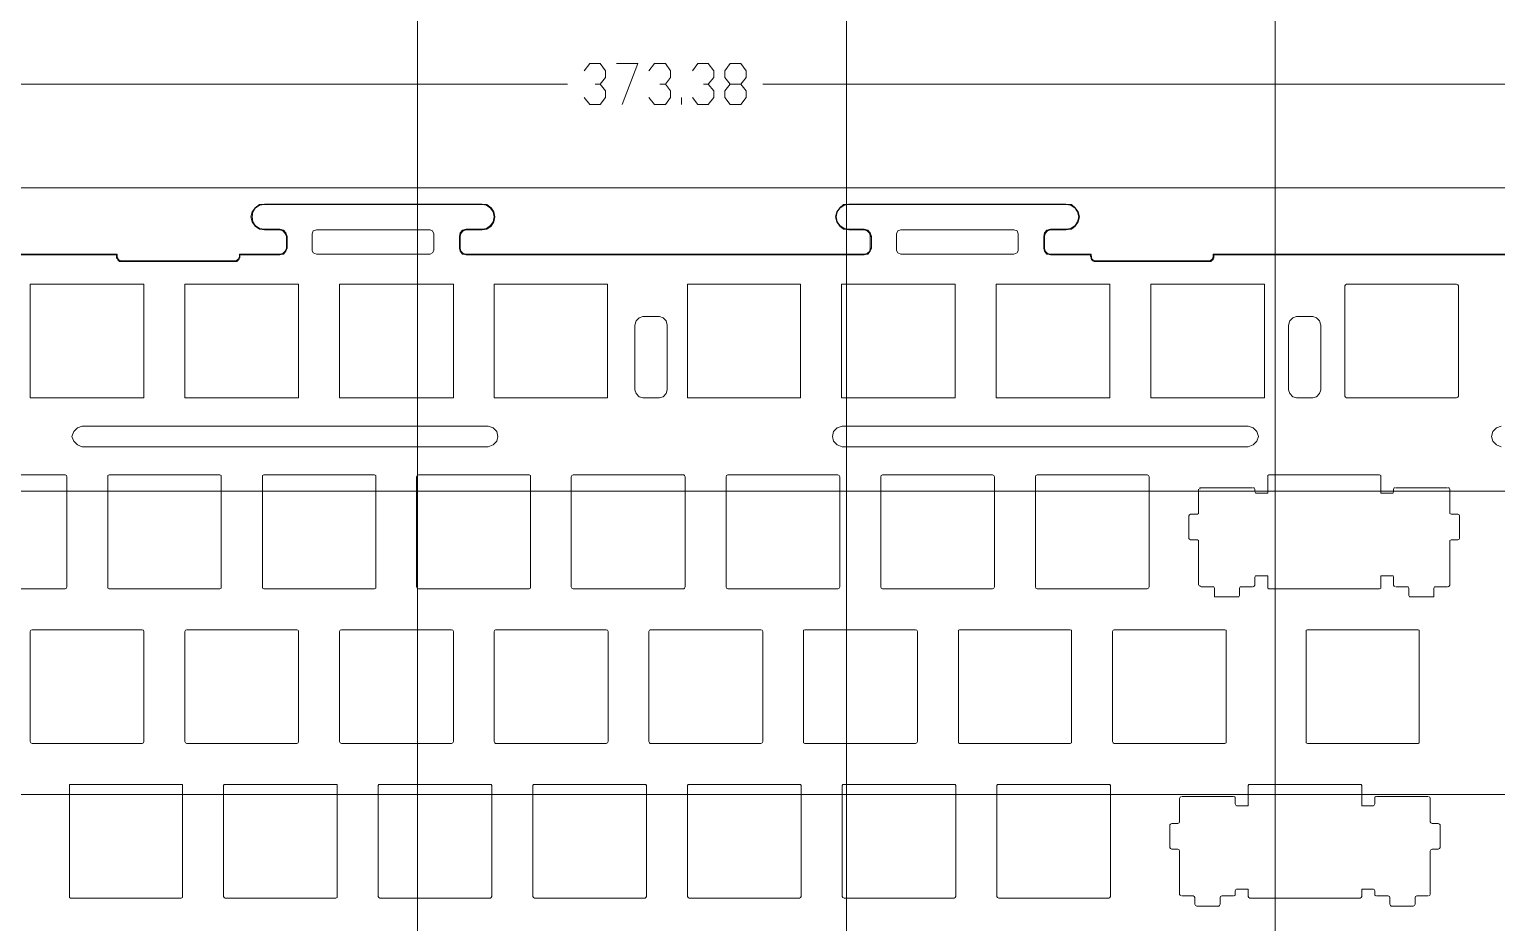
# Model space of a CAD drawing. Header units: millimetres. Extents: x 0 to 297, y 0 to 210.
# Drawn here: x 91.9 to 193.5, y 54.1 to 116 of the extents above; entities that cross this region are included whole.
import ezdxf

# ---------------------------------------------------------------- set-up
doc = ezdxf.new("R2010")
doc.units = ezdxf.units.MM
doc.layers.add('C00-00-00', color=7, linetype='Continuous')
doc.layers.add('C00-00-FF', color=5, linetype='Continuous', true_color=0x0000ff)
doc.layers.add('CBF-BF-BF', color=7, linetype='Continuous', true_color=0xbfbfbf)

msp = doc.modelspace()

# ---------------------------------------------------------------- linework, layer by layer
at = {"layer": 'C00-00-00', "lineweight": 0}
for points in [[(108.204, 103.870478), (107.865333, 103.828144), (107.569, 103.616478), (107.357333, 103.320144), (107.272667, 102.981478), (107.357333, 102.642811), (107.569, 102.346478), (107.865333, 102.134811), (108.204, 102.092478)], [(108.204, 103.828144), (107.865333, 103.785811), (107.569, 103.574144), (107.399667, 103.320144), (107.357333, 102.981478), (107.399667, 102.642811), (107.569, 102.388811), (107.865333, 102.177144), (108.204, 102.134811)], [(123.274667, 102.092478), (123.613333, 102.134811), (123.909667, 102.346478), (124.079, 102.642811), (124.163667, 102.981478), (124.079, 103.320144), (123.909667, 103.616478), (123.613333, 103.828144), (123.274667, 103.870478)], [(123.274667, 102.134811), (123.571, 102.177144), (123.867333, 102.388811), (124.036667, 102.642811), (124.121333, 102.981478), (124.036667, 103.320144), (123.867333, 103.574144), (123.571, 103.785811), (123.274667, 103.828144)], [(148.674667, 103.870478), (148.293667, 103.828144), (148.039667, 103.616478), (147.828, 103.320144), (147.743333, 102.981478), (147.828, 102.642811), (148.039667, 102.346478), (148.293667, 102.134811), (148.674667, 102.092478)], [(148.674667, 103.828144), (148.336, 103.785811), (148.039667, 103.574144), (147.870333, 103.320144), (147.785667, 102.981478), (147.870333, 102.642811), (148.039667, 102.388811), (148.336, 102.177144), (148.674667, 102.134811)], [(163.703, 102.092478), (164.084, 102.134811), (164.338, 102.346478), (164.549667, 102.642811), (164.634333, 102.981478), (164.549667, 103.320144), (164.338, 103.616478), (164.084, 103.828144), (163.703, 103.870478)], [(163.703, 102.134811), (164.041667, 102.177144), (164.338, 102.388811), (164.507333, 102.642811), (164.592, 102.981478), (164.507333, 103.320144), (164.338, 103.574144), (164.041667, 103.785811), (163.703, 103.828144)], [(109.770333, 101.626811), (109.685667, 101.880811), (109.516333, 102.050144), (109.262333, 102.134811)], [(109.728, 101.626811), (109.643333, 101.838478), (109.474, 102.007811), (109.262333, 102.092478)], [(111.802333, 102.092478), (111.590667, 102.007811), (111.506, 101.796144)], [(119.930333, 101.796144), (119.845667, 102.007811), (119.676333, 102.092478)], [(122.174, 102.134811), (121.92, 102.050144), (121.750667, 101.880811), (121.708333, 101.626811)], [(122.174, 102.092478), (121.962333, 102.007811), (121.793, 101.838478), (121.750667, 101.626811)], [(150.241, 101.626811), (150.156333, 101.880811), (149.987, 102.050144), (149.733, 102.134811)], [(150.156333, 101.626811), (150.114, 101.838478), (149.944667, 102.007811), (149.733, 102.092478)], [(152.273, 102.092478), (152.061333, 102.007811), (151.976667, 101.796144)], [(160.401, 101.796144), (160.316333, 102.007811), (160.104667, 102.092478)], [(162.644667, 102.134811), (162.390667, 102.050144), (162.221333, 101.880811), (162.179, 101.626811)], [(162.644667, 102.092478), (162.433, 102.007811), (162.263667, 101.838478), (162.221333, 101.626811)], [(109.262333, 100.356811), (109.516333, 100.399144), (109.685667, 100.610811), (109.770333, 100.822478)], [(109.262333, 100.399144), (109.474, 100.441478), (109.643333, 100.610811), (109.728, 100.822478)], [(111.506, 100.653144), (111.590667, 100.483811), (111.802333, 100.399144)], [(119.676333, 100.399144), (119.845667, 100.483811), (119.930333, 100.653144)], [(121.708333, 100.822478), (121.750667, 100.610811), (121.92, 100.399144), (122.174, 100.356811)], [(121.750667, 100.822478), (121.793, 100.610811), (121.962333, 100.441478), (122.174, 100.399144)], [(149.733, 100.356811), (149.987, 100.399144), (150.156333, 100.610811), (150.241, 100.822478)], [(149.733, 100.399144), (149.944667, 100.441478), (150.114, 100.610811), (150.156333, 100.822478)], [(151.976667, 100.653144), (152.061333, 100.483811), (152.273, 100.399144)], [(160.104667, 100.399144), (160.316333, 100.483811), (160.401, 100.653144)], [(162.179, 100.822478), (162.221333, 100.610811), (162.390667, 100.399144), (162.644667, 100.356811)], [(162.221333, 100.822478), (162.263667, 100.610811), (162.433, 100.441478), (162.644667, 100.399144)], [(97.959333, 100.229811), (97.959333, 100.145144), (98.001667, 100.102811), (98.044, 100.018144), (98.086333, 99.975811), (98.128667, 99.933478), (98.171, 99.891144), (98.255667, 99.891144), (98.340333, 99.891144)], [(98.001667, 100.272144), (98.001667, 100.229811), (98.044, 100.145144), (98.086333, 100.060478), (98.128667, 100.018144), (98.171, 99.975811), (98.255667, 99.933478), (98.298, 99.933478), (98.382667, 99.933478)], [(106.087333, 99.933478), (106.172, 99.933478), (106.214333, 99.933478), (106.299, 99.975811), (106.341333, 100.018144), (106.383667, 100.060478), (106.426, 100.145144), (106.468333, 100.229811), (106.468333, 100.272144)], [(106.129667, 99.891144), (106.214333, 99.891144), (106.299, 99.891144), (106.341333, 99.933478), (106.383667, 99.975811), (106.426, 100.018144), (106.468333, 100.102811), (106.510667, 100.145144), (106.510667, 100.229811)], [(165.396333, 100.229811), (165.438667, 100.145144), (165.438667, 100.102811), (165.481, 100.018144), (165.523333, 99.975811), (165.565667, 99.933478), (165.650333, 99.891144), (165.692667, 99.891144), (165.777333, 99.891144)], [(165.438667, 100.272144), (165.481, 100.229811), (165.481, 100.145144), (165.523333, 100.060478), (165.565667, 100.018144), (165.608, 99.975811), (165.692667, 99.933478), (165.735, 99.933478), (165.819667, 99.933478)], [(173.524333, 99.933478), (173.609, 99.933478), (173.693667, 99.933478), (173.736, 99.975811), (173.778333, 100.018144), (173.820667, 100.060478), (173.863, 100.145144), (173.905333, 100.229811), (173.905333, 100.272144)], [(173.566667, 99.891144), (173.651333, 99.891144), (173.736, 99.891144), (173.778333, 99.933478), (173.820667, 99.975811), (173.905333, 100.018144), (173.905333, 100.102811), (173.947667, 100.145144), (173.947667, 100.229811)], [(183.134, 98.324811), (183.049333, 98.282478), (183.007, 98.197811)], [(190.881, 98.197811), (190.838667, 98.282478), (190.754, 98.324811)], [(134.408333, 96.081144), (134.154333, 95.996478), (133.942667, 95.784811), (133.858, 95.488478)], [(136.101667, 95.488478), (136.017, 95.784811), (135.805333, 95.996478), (135.551333, 96.081144)], [(179.662667, 96.081144), (179.408667, 95.996478), (179.197, 95.784811), (179.112333, 95.488478)], [(181.356, 95.488478), (181.271333, 95.784811), (181.059667, 95.996478), (180.805667, 96.081144)], [(133.858, 91.001144), (133.942667, 90.747144), (134.154333, 90.535478), (134.408333, 90.450811)], [(135.551333, 90.450811), (135.805333, 90.535478), (136.017, 90.747144), (136.101667, 91.001144)], [(179.112333, 91.001144), (179.197, 90.747144), (179.408667, 90.535478), (179.662667, 90.450811)], [(180.805667, 90.450811), (181.059667, 90.535478), (181.271333, 90.747144), (181.356, 91.001144)], [(183.007, 90.577811), (183.049333, 90.493144), (183.134, 90.450811)], [(190.754, 90.450811), (190.838667, 90.493144), (190.881, 90.577811)], [(95.588667, 88.503478), (95.25, 88.376478), (94.996, 88.122478), (94.869, 87.783811), (94.996, 87.445144), (95.25, 87.191144), (95.588667, 87.064144)], [(123.698, 87.064144), (124.036667, 87.191144), (124.290667, 87.445144), (124.375333, 87.783811), (124.290667, 88.122478), (124.036667, 88.376478), (123.698, 88.503478)], [(148.209, 88.503478), (147.870333, 88.376478), (147.616333, 88.122478), (147.531667, 87.783811), (147.616333, 87.445144), (147.870333, 87.191144), (148.209, 87.064144)], [(176.318333, 87.064144), (176.657, 87.191144), (176.911, 87.445144), (177.038, 87.783811), (176.911, 88.122478), (176.657, 88.376478), (176.318333, 88.503478)], [(193.844333, 88.503478), (193.505667, 88.376478), (193.251667, 88.122478), (193.167, 87.783811), (193.251667, 87.445144), (193.505667, 87.191144), (193.844333, 87.064144)], [(94.530333, 84.989811), (94.488, 85.074478), (94.403333, 85.116811)], [(97.451333, 85.116811), (97.366667, 85.074478), (97.366667, 84.989811)], [(105.198333, 84.989811), (105.198333, 85.074478), (105.113667, 85.116811)], [(108.161667, 85.116811), (108.077, 85.074478), (108.077, 84.989811)], [(115.908667, 84.989811), (115.908667, 85.074478), (115.824, 85.116811)], [(118.872, 85.116811), (118.787333, 85.074478), (118.745, 84.989811)], [(126.619, 84.989811), (126.619, 85.074478), (126.534333, 85.116811)], [(129.582333, 85.116811), (129.497667, 85.074478), (129.455333, 84.989811)], [(137.329333, 84.989811), (137.287, 85.074478), (137.244667, 85.116811)], [(140.292667, 85.116811), (140.208, 85.074478), (140.165667, 84.989811)], [(148.039667, 84.989811), (147.997333, 85.074478), (147.912667, 85.116811)], [(151.003, 85.116811), (150.918333, 85.074478), (150.876, 84.989811)], [(158.75, 84.989811), (158.707667, 85.074478), (158.623, 85.116811)], [(161.713333, 85.116811), (161.628667, 85.074478), (161.586333, 84.989811)], [(169.460333, 84.989811), (169.418, 85.074478), (169.333333, 85.116811)], [(177.757667, 85.116811), (177.673, 85.074478), (177.673, 84.989811)], [(185.504667, 84.989811), (185.504667, 85.074478), (185.42, 85.116811)], [(173.058667, 84.227811), (172.974, 84.227811), (172.974, 84.143144)], [(176.784, 84.143144), (176.741667, 84.227811), (176.657, 84.227811)], [(176.784, 83.973811), (176.826333, 83.889144), (176.911, 83.846811)], [(186.266667, 83.846811), (186.351333, 83.889144), (186.393667, 83.973811)], [(186.520667, 84.227811), (186.436, 84.227811), (186.393667, 84.143144)], [(190.288333, 84.143144), (190.246, 84.227811), (190.161333, 84.227811)], [(172.339, 82.407478), (172.254333, 82.365144), (172.212, 82.280478)], [(172.804667, 82.407478), (172.889333, 82.449811), (172.889333, 82.534478)], [(190.288333, 82.534478), (190.288333, 82.449811), (190.373, 82.407478)], [(190.965667, 82.280478), (190.923333, 82.365144), (190.838667, 82.407478)], [(172.212, 80.714144), (172.254333, 80.671811), (172.339, 80.629478)], [(172.889333, 80.502478), (172.889333, 80.587144), (172.804667, 80.629478)], [(190.373, 80.629478), (190.288333, 80.587144), (190.288333, 80.502478)], [(190.838667, 80.629478), (190.923333, 80.671811), (190.965667, 80.714144)], [(94.403333, 77.242811), (94.488, 77.285144), (94.530333, 77.369811)], [(97.366667, 77.369811), (97.366667, 77.285144), (97.451333, 77.242811)], [(105.113667, 77.242811), (105.198333, 77.285144), (105.198333, 77.369811)], [(108.077, 77.369811), (108.077, 77.285144), (108.161667, 77.242811)], [(115.824, 77.242811), (115.908667, 77.285144), (115.908667, 77.369811)], [(118.745, 77.369811), (118.787333, 77.285144), (118.872, 77.242811)], [(126.534333, 77.242811), (126.619, 77.285144), (126.619, 77.369811)], [(129.455333, 77.369811), (129.497667, 77.285144), (129.582333, 77.242811)], [(137.244667, 77.242811), (137.287, 77.285144), (137.329333, 77.369811)], [(140.165667, 77.369811), (140.208, 77.285144), (140.292667, 77.242811)], [(147.912667, 77.242811), (147.997333, 77.285144), (148.039667, 77.369811)], [(150.876, 77.369811), (150.918333, 77.285144), (151.003, 77.242811)], [(158.623, 77.242811), (158.707667, 77.285144), (158.75, 77.369811)], [(161.586333, 77.369811), (161.628667, 77.285144), (161.713333, 77.242811)], [(169.333333, 77.242811), (169.418, 77.285144), (169.460333, 77.369811)], [(172.974, 77.496811), (172.974, 77.412144), (173.058667, 77.369811)], [(173.99, 77.285144), (173.947667, 77.369811), (173.863, 77.369811)], [(175.810333, 77.369811), (175.768, 77.369811), (175.725667, 77.285144)], [(176.657, 77.369811), (176.741667, 77.412144), (176.784, 77.496811)], [(176.911, 78.131811), (176.826333, 78.131811), (176.784, 78.047144)], [(177.673, 77.369811), (177.673, 77.285144), (177.757667, 77.242811)], [(185.42, 77.242811), (185.504667, 77.285144), (185.504667, 77.369811)], [(186.393667, 78.047144), (186.351333, 78.131811), (186.266667, 78.131811)], [(186.393667, 77.496811), (186.436, 77.412144), (186.520667, 77.369811)], [(187.452, 77.285144), (187.409667, 77.369811), (187.367333, 77.369811)], [(189.314667, 77.369811), (189.23, 77.369811), (189.187667, 77.285144)], [(190.161333, 77.369811), (190.246, 77.412144), (190.288333, 77.496811)], [(173.99, 76.777144), (173.99, 76.692478), (174.074667, 76.692478)], [(175.598667, 76.692478), (175.683333, 76.692478), (175.725667, 76.777144)], [(187.452, 76.777144), (187.494333, 76.692478), (187.579, 76.692478)], [(189.103, 76.692478), (189.187667, 76.692478), (189.187667, 76.777144)], [(92.117333, 74.406478), (92.032667, 74.364144), (91.990333, 74.279478)], [(99.864333, 74.279478), (99.822, 74.364144), (99.737333, 74.406478)], [(102.827667, 74.406478), (102.743, 74.364144), (102.700667, 74.279478)], [(110.574667, 74.279478), (110.532333, 74.364144), (110.447667, 74.406478)], [(113.538, 74.406478), (113.453333, 74.364144), (113.411, 74.279478)], [(121.285, 74.279478), (121.242667, 74.364144), (121.158, 74.406478)], [(124.206, 74.406478), (124.163667, 74.364144), (124.121333, 74.279478)], [(131.995333, 74.279478), (131.953, 74.364144), (131.868333, 74.406478)], [(134.916333, 74.406478), (134.874, 74.364144), (134.831667, 74.279478)], [(142.705667, 74.279478), (142.663333, 74.364144), (142.578667, 74.406478)], [(145.626667, 74.406478), (145.542, 74.364144), (145.542, 74.279478)], [(153.416, 74.279478), (153.373667, 74.364144), (153.289, 74.406478)], [(156.337, 74.406478), (156.252333, 74.364144), (156.252333, 74.279478)], [(164.084, 74.279478), (164.084, 74.364144), (163.999333, 74.406478)], [(167.047333, 74.406478), (166.962667, 74.364144), (166.920333, 74.279478)], [(174.794333, 74.279478), (174.794333, 74.364144), (174.709667, 74.406478)], [(180.424667, 74.406478), (180.34, 74.364144), (180.34, 74.279478)], [(188.171667, 74.279478), (188.171667, 74.364144), (188.087, 74.406478)], [(91.990333, 66.659478), (92.032667, 66.574811), (92.117333, 66.532478)], [(99.737333, 66.532478), (99.822, 66.574811), (99.864333, 66.659478)], [(102.700667, 66.659478), (102.743, 66.574811), (102.827667, 66.532478)], [(110.447667, 66.532478), (110.532333, 66.574811), (110.574667, 66.659478)], [(113.411, 66.659478), (113.453333, 66.574811), (113.538, 66.532478)], [(121.158, 66.532478), (121.242667, 66.574811), (121.285, 66.659478)], [(124.121333, 66.659478), (124.163667, 66.574811), (124.206, 66.532478)], [(131.868333, 66.532478), (131.953, 66.574811), (131.995333, 66.659478)], [(134.831667, 66.659478), (134.874, 66.574811), (134.916333, 66.532478)], [(142.578667, 66.532478), (142.663333, 66.574811), (142.705667, 66.659478)], [(145.542, 66.659478), (145.542, 66.574811), (145.626667, 66.532478)], [(153.289, 66.532478), (153.373667, 66.574811), (153.416, 66.659478)], [(156.252333, 66.659478), (156.252333, 66.574811), (156.337, 66.532478)], [(163.999333, 66.532478), (164.084, 66.574811), (164.084, 66.659478)], [(166.920333, 66.659478), (166.962667, 66.574811), (167.047333, 66.532478)], [(174.709667, 66.532478), (174.794333, 66.574811), (174.794333, 66.659478)], [(180.34, 66.659478), (180.34, 66.574811), (180.424667, 66.532478)], [(188.087, 66.532478), (188.171667, 66.574811), (188.171667, 66.659478)], [(94.784333, 63.696144), (94.699667, 63.696144), (94.699667, 63.611478)], [(102.531333, 63.611478), (102.531333, 63.696144), (102.446667, 63.696144)], [(105.494667, 63.696144), (105.41, 63.696144), (105.367667, 63.611478)], [(113.241667, 63.611478), (113.241667, 63.696144), (113.157, 63.696144)], [(116.205, 63.696144), (116.120333, 63.696144), (116.078, 63.611478)], [(123.952, 63.611478), (123.909667, 63.696144), (123.867333, 63.696144)], [(126.915333, 63.696144), (126.830667, 63.696144), (126.788333, 63.611478)], [(134.662333, 63.611478), (134.62, 63.696144), (134.577667, 63.696144)], [(137.625667, 63.696144), (137.541, 63.696144), (137.498667, 63.611478)], [(145.372667, 63.611478), (145.330333, 63.696144), (145.245667, 63.696144)], [(148.336, 63.696144), (148.251333, 63.696144), (148.209, 63.611478)], [(156.083, 63.611478), (156.040667, 63.696144), (155.956, 63.696144)], [(159.046333, 63.696144), (158.961667, 63.696144), (158.919333, 63.611478)], [(166.793333, 63.611478), (166.751, 63.696144), (166.666333, 63.696144)], [(176.445333, 63.696144), (176.360667, 63.696144), (176.318333, 63.611478)], [(184.192333, 63.611478), (184.15, 63.696144), (184.065333, 63.696144)], [(171.704, 62.849478), (171.619333, 62.807144), (171.577, 62.722478)], [(175.429333, 62.722478), (175.429333, 62.807144), (175.344667, 62.849478)], [(175.429333, 62.341478), (175.471667, 62.256811), (175.556333, 62.214478)], [(184.954333, 62.214478), (185.039, 62.256811), (185.081333, 62.341478)], [(185.166, 62.849478), (185.081333, 62.807144), (185.081333, 62.722478)], [(188.933667, 62.722478), (188.891333, 62.807144), (188.806667, 62.849478)], [(171.026667, 60.986811), (170.942, 60.944478), (170.899667, 60.902144)], [(171.45, 60.986811), (171.534667, 61.029144), (171.577, 61.113811)], [(188.933667, 61.113811), (188.976, 61.029144), (189.060667, 60.986811)], [(189.611, 60.902144), (189.568667, 60.944478), (189.484, 60.986811)], [(170.899667, 59.335811), (170.942, 59.251144), (171.026667, 59.208811)], [(171.577, 59.081811), (171.534667, 59.166478), (171.45, 59.208811)], [(189.060667, 59.208811), (188.976, 59.166478), (188.933667, 59.081811)], [(189.484, 59.208811), (189.568667, 59.251144), (189.611, 59.335811)], [(94.699667, 55.949144), (94.699667, 55.864478), (94.784333, 55.822144)], [(102.446667, 55.822144), (102.531333, 55.864478), (102.531333, 55.949144)], [(105.367667, 55.949144), (105.41, 55.864478), (105.494667, 55.822144)], [(113.157, 55.822144), (113.241667, 55.864478), (113.241667, 55.949144)], [(116.078, 55.949144), (116.120333, 55.864478), (116.205, 55.822144)], [(123.867333, 55.822144), (123.909667, 55.864478), (123.952, 55.949144)], [(126.788333, 55.949144), (126.830667, 55.864478), (126.915333, 55.822144)], [(134.577667, 55.822144), (134.62, 55.864478), (134.662333, 55.949144)], [(137.498667, 55.949144), (137.541, 55.864478), (137.625667, 55.822144)], [(145.245667, 55.822144), (145.330333, 55.864478), (145.372667, 55.949144)], [(148.209, 55.949144), (148.251333, 55.864478), (148.336, 55.822144)], [(155.956, 55.822144), (156.040667, 55.864478), (156.083, 55.949144)], [(158.919333, 55.949144), (158.961667, 55.864478), (159.046333, 55.822144)], [(166.666333, 55.822144), (166.751, 55.864478), (166.793333, 55.949144)], [(171.577, 56.076144), (171.619333, 56.033811), (171.704, 55.991478)], [(172.635333, 55.864478), (172.593, 55.949144), (172.508333, 55.991478)], [(174.498, 55.991478), (174.413333, 55.949144), (174.371, 55.864478)], [(175.344667, 55.991478), (175.429333, 56.033811), (175.429333, 56.076144)], [(175.556333, 56.457144), (175.471667, 56.414811), (175.429333, 56.330144)], [(176.318333, 55.949144), (176.360667, 55.864478), (176.445333, 55.822144)], [(184.065333, 55.822144), (184.15, 55.864478), (184.192333, 55.949144)], [(185.081333, 56.330144), (185.039, 56.414811), (184.954333, 56.457144)], [(185.081333, 56.076144), (185.081333, 56.033811), (185.166, 55.991478)], [(186.139667, 55.864478), (186.097333, 55.949144), (186.012667, 55.991478)], [(188.002333, 55.991478), (187.917667, 55.949144), (187.875333, 55.864478)], [(188.806667, 55.991478), (188.891333, 56.033811), (188.933667, 56.076144)], [(172.635333, 55.398811), (172.677667, 55.314144), (172.762333, 55.271811)], [(174.286333, 55.271811), (174.328667, 55.314144), (174.371, 55.398811)], [(186.139667, 55.398811), (186.182, 55.314144), (186.224333, 55.271811)], [(187.748333, 55.271811), (187.833, 55.314144), (187.875333, 55.398811)]]:
    msp.add_lwpolyline(points, dxfattribs=at)
for points in [[(108.204, 103.870478), (108.204, 103.870478), (108.204, 103.828144), (108.204, 103.828144)], [(123.274667, 103.870478), (123.274667, 103.870478), (108.204, 103.870478), (108.204, 103.870478)], [(123.274667, 103.828144), (123.274667, 103.828144), (108.204, 103.828144), (108.204, 103.828144)], [(123.274667, 103.828144), (123.274667, 103.828144), (123.274667, 103.870478), (123.274667, 103.870478)], [(148.674667, 103.870478), (148.674667, 103.870478), (148.674667, 103.828144), (148.674667, 103.828144)], [(163.703, 103.870478), (163.703, 103.870478), (148.674667, 103.870478), (148.674667, 103.870478)], [(163.703, 103.828144), (163.703, 103.828144), (148.674667, 103.828144), (148.674667, 103.828144)], [(163.703, 103.828144), (163.703, 103.828144), (163.703, 103.870478), (163.703, 103.870478)], [(108.204, 102.134811), (108.204, 102.134811), (108.204, 102.092478), (108.204, 102.092478)], [(108.204, 102.134811), (108.204, 102.134811), (109.262333, 102.134811), (109.262333, 102.134811)], [(108.204, 102.092478), (108.204, 102.092478), (109.262333, 102.092478), (109.262333, 102.092478)], [(109.262333, 102.092478), (109.262333, 102.092478), (109.262333, 102.134811), (109.262333, 102.134811)], [(109.728, 101.626811), (109.728, 101.626811), (109.728, 100.822478), (109.728, 100.822478)], [(109.770333, 101.626811), (109.770333, 101.626811), (109.728, 101.626811), (109.728, 101.626811)], [(109.770333, 101.626811), (109.770333, 101.626811), (109.770333, 100.822478), (109.770333, 100.822478)], [(111.506, 100.653144), (111.506, 100.653144), (111.506, 101.796144), (111.506, 101.796144)], [(111.802333, 102.092478), (111.802333, 102.092478), (119.676333, 102.092478), (119.676333, 102.092478)], [(119.930333, 101.796144), (119.930333, 101.796144), (119.930333, 100.653144), (119.930333, 100.653144)], [(121.708333, 100.822478), (121.708333, 100.822478), (121.708333, 101.626811), (121.708333, 101.626811)], [(121.750667, 101.626811), (121.750667, 101.626811), (121.708333, 101.626811), (121.708333, 101.626811)], [(121.750667, 100.822478), (121.750667, 100.822478), (121.750667, 101.626811), (121.750667, 101.626811)], [(122.174, 102.134811), (122.174, 102.134811), (122.174, 102.092478), (122.174, 102.092478)], [(122.174, 102.134811), (122.174, 102.134811), (123.274667, 102.134811), (123.274667, 102.134811)], [(122.174, 102.092478), (122.174, 102.092478), (123.274667, 102.092478), (123.274667, 102.092478)], [(123.274667, 102.092478), (123.274667, 102.092478), (123.274667, 102.134811), (123.274667, 102.134811)], [(148.674667, 102.134811), (148.674667, 102.134811), (148.674667, 102.092478), (148.674667, 102.092478)], [(148.674667, 102.134811), (148.674667, 102.134811), (149.733, 102.134811), (149.733, 102.134811)], [(148.674667, 102.092478), (148.674667, 102.092478), (149.733, 102.092478), (149.733, 102.092478)], [(149.733, 102.092478), (149.733, 102.092478), (149.733, 102.134811), (149.733, 102.134811)], [(150.156333, 101.626811), (150.156333, 101.626811), (150.156333, 100.822478), (150.156333, 100.822478)], [(150.241, 101.626811), (150.241, 101.626811), (150.156333, 101.626811), (150.156333, 101.626811)], [(150.241, 101.626811), (150.241, 101.626811), (150.241, 100.822478), (150.241, 100.822478)], [(151.976667, 100.653144), (151.976667, 100.653144), (151.976667, 101.796144), (151.976667, 101.796144)], [(152.273, 102.092478), (152.273, 102.092478), (160.104667, 102.092478), (160.104667, 102.092478)], [(160.401, 101.796144), (160.401, 101.796144), (160.401, 100.653144), (160.401, 100.653144)], [(162.179, 100.822478), (162.179, 100.822478), (162.179, 101.626811), (162.179, 101.626811)], [(162.221333, 101.626811), (162.221333, 101.626811), (162.179, 101.626811), (162.179, 101.626811)], [(162.221333, 100.822478), (162.221333, 100.822478), (162.221333, 101.626811), (162.221333, 101.626811)], [(162.644667, 102.134811), (162.644667, 102.134811), (162.644667, 102.092478), (162.644667, 102.092478)], [(162.644667, 102.134811), (162.644667, 102.134811), (163.703, 102.134811), (163.703, 102.134811)], [(162.644667, 102.092478), (162.644667, 102.092478), (163.703, 102.092478), (163.703, 102.092478)], [(163.703, 102.092478), (163.703, 102.092478), (163.703, 102.134811), (163.703, 102.134811)], [(109.728, 100.822478), (109.728, 100.822478), (109.770333, 100.822478), (109.770333, 100.822478)], [(121.708333, 100.822478), (121.708333, 100.822478), (121.750667, 100.822478), (121.750667, 100.822478)], [(150.156333, 100.822478), (150.156333, 100.822478), (150.241, 100.822478), (150.241, 100.822478)], [(162.179, 100.822478), (162.179, 100.822478), (162.221333, 100.822478), (162.221333, 100.822478)], [(98.001667, 100.399144), (98.001667, 100.399144), (72.178333, 100.399144), (72.178333, 100.399144)], [(97.959333, 100.356811), (97.959333, 100.356811), (72.178333, 100.356811), (72.178333, 100.356811)], [(97.959333, 100.356811), (97.959333, 100.356811), (98.001667, 100.399144), (98.001667, 100.399144)], [(97.959333, 100.229811), (97.959333, 100.229811), (97.959333, 100.356811), (97.959333, 100.356811)], [(97.959333, 100.229811), (97.959333, 100.229811), (98.001667, 100.272144), (98.001667, 100.272144)], [(98.001667, 100.272144), (98.001667, 100.272144), (98.001667, 100.399144), (98.001667, 100.399144)], [(98.382667, 99.933478), (98.382667, 99.933478), (98.340333, 99.891144), (98.340333, 99.891144)], [(106.129667, 99.891144), (106.129667, 99.891144), (98.340333, 99.891144), (98.340333, 99.891144)], [(106.087333, 99.933478), (106.087333, 99.933478), (98.382667, 99.933478), (98.382667, 99.933478)], [(106.129667, 99.891144), (106.129667, 99.891144), (106.087333, 99.933478), (106.087333, 99.933478)], [(106.468333, 100.399144), (106.468333, 100.399144), (106.468333, 100.272144), (106.468333, 100.272144)], [(106.468333, 100.399144), (106.468333, 100.399144), (106.510667, 100.356811), (106.510667, 100.356811)], [(109.262333, 100.399144), (109.262333, 100.399144), (106.468333, 100.399144), (106.468333, 100.399144)], [(106.468333, 100.272144), (106.468333, 100.272144), (106.510667, 100.229811), (106.510667, 100.229811)], [(106.510667, 100.356811), (106.510667, 100.356811), (106.510667, 100.229811), (106.510667, 100.229811)], [(109.262333, 100.356811), (109.262333, 100.356811), (106.510667, 100.356811), (106.510667, 100.356811)], [(109.262333, 100.356811), (109.262333, 100.356811), (109.262333, 100.399144), (109.262333, 100.399144)], [(119.676333, 100.399144), (119.676333, 100.399144), (111.802333, 100.399144), (111.802333, 100.399144)], [(122.174, 100.399144), (122.174, 100.399144), (122.174, 100.356811), (122.174, 100.356811)], [(149.733, 100.399144), (149.733, 100.399144), (122.174, 100.399144), (122.174, 100.399144)], [(149.733, 100.356811), (149.733, 100.356811), (122.174, 100.356811), (122.174, 100.356811)], [(149.733, 100.356811), (149.733, 100.356811), (149.733, 100.399144), (149.733, 100.399144)], [(160.104667, 100.399144), (160.104667, 100.399144), (152.273, 100.399144), (152.273, 100.399144)], [(162.644667, 100.399144), (162.644667, 100.399144), (162.644667, 100.356811), (162.644667, 100.356811)], [(165.438667, 100.399144), (165.438667, 100.399144), (162.644667, 100.399144), (162.644667, 100.399144)], [(165.396333, 100.356811), (165.396333, 100.356811), (162.644667, 100.356811), (162.644667, 100.356811)], [(165.396333, 100.356811), (165.396333, 100.356811), (165.438667, 100.399144), (165.438667, 100.399144)], [(165.396333, 100.229811), (165.396333, 100.229811), (165.396333, 100.356811), (165.396333, 100.356811)], [(165.396333, 100.229811), (165.396333, 100.229811), (165.438667, 100.272144), (165.438667, 100.272144)], [(165.438667, 100.272144), (165.438667, 100.272144), (165.438667, 100.399144), (165.438667, 100.399144)], [(165.819667, 99.933478), (165.819667, 99.933478), (165.777333, 99.891144), (165.777333, 99.891144)], [(173.566667, 99.891144), (173.566667, 99.891144), (165.777333, 99.891144), (165.777333, 99.891144)], [(173.524333, 99.933478), (173.524333, 99.933478), (165.819667, 99.933478), (165.819667, 99.933478)], [(173.566667, 99.891144), (173.566667, 99.891144), (173.524333, 99.933478), (173.524333, 99.933478)], [(173.905333, 100.399144), (173.905333, 100.399144), (173.905333, 100.272144), (173.905333, 100.272144)], [(208.195333, 100.399144), (208.195333, 100.399144), (173.905333, 100.399144), (173.905333, 100.399144)], [(173.905333, 100.399144), (173.905333, 100.399144), (173.947667, 100.356811), (173.947667, 100.356811)], [(173.905333, 100.272144), (173.905333, 100.272144), (173.947667, 100.229811), (173.947667, 100.229811)], [(173.947667, 100.356811), (173.947667, 100.356811), (173.947667, 100.229811), (173.947667, 100.229811)], [(208.195333, 100.356811), (208.195333, 100.356811), (173.947667, 100.356811), (173.947667, 100.356811)], [(91.990333, 90.450811), (91.990333, 90.450811), (91.990333, 98.324811), (91.990333, 98.324811)], [(91.990333, 98.324811), (91.990333, 98.324811), (99.864333, 98.324811), (99.864333, 98.324811)], [(99.864333, 98.324811), (99.864333, 98.324811), (99.864333, 90.450811), (99.864333, 90.450811)], [(102.700667, 90.450811), (102.700667, 90.450811), (102.700667, 98.324811), (102.700667, 98.324811)], [(102.700667, 98.324811), (102.700667, 98.324811), (110.574667, 98.324811), (110.574667, 98.324811)], [(110.574667, 98.324811), (110.574667, 98.324811), (110.574667, 90.450811), (110.574667, 90.450811)], [(113.411, 90.450811), (113.411, 90.450811), (113.411, 98.324811), (113.411, 98.324811)], [(113.411, 98.324811), (113.411, 98.324811), (121.285, 98.324811), (121.285, 98.324811)], [(121.285, 98.324811), (121.285, 98.324811), (121.285, 90.450811), (121.285, 90.450811)], [(124.121333, 90.450811), (124.121333, 90.450811), (124.121333, 98.324811), (124.121333, 98.324811)], [(124.121333, 98.324811), (124.121333, 98.324811), (131.953, 98.324811), (131.953, 98.324811)], [(131.953, 98.324811), (131.953, 98.324811), (131.953, 90.450811), (131.953, 90.450811)], [(137.498667, 90.450811), (137.498667, 90.450811), (137.498667, 98.324811), (137.498667, 98.324811)], [(137.498667, 98.324811), (137.498667, 98.324811), (145.330333, 98.324811), (145.330333, 98.324811)], [(145.330333, 98.324811), (145.330333, 98.324811), (145.330333, 90.450811), (145.330333, 90.450811)], [(148.166667, 90.450811), (148.166667, 90.450811), (148.166667, 98.324811), (148.166667, 98.324811)], [(148.166667, 98.324811), (148.166667, 98.324811), (156.040667, 98.324811), (156.040667, 98.324811)], [(156.040667, 98.324811), (156.040667, 98.324811), (156.040667, 90.450811), (156.040667, 90.450811)], [(158.877, 90.450811), (158.877, 90.450811), (158.877, 98.324811), (158.877, 98.324811)], [(158.877, 98.324811), (158.877, 98.324811), (166.751, 98.324811), (166.751, 98.324811)], [(166.751, 98.324811), (166.751, 98.324811), (166.751, 90.450811), (166.751, 90.450811)], [(169.587333, 90.450811), (169.587333, 90.450811), (169.587333, 98.324811), (169.587333, 98.324811)], [(169.587333, 98.324811), (169.587333, 98.324811), (177.461333, 98.324811), (177.461333, 98.324811)], [(177.461333, 98.324811), (177.461333, 98.324811), (177.461333, 90.450811), (177.461333, 90.450811)], [(183.007, 90.577811), (183.007, 90.577811), (183.007, 98.197811), (183.007, 98.197811)], [(183.134, 98.324811), (183.134, 98.324811), (190.754, 98.324811), (190.754, 98.324811)], [(190.881, 98.197811), (190.881, 98.197811), (190.881, 90.577811), (190.881, 90.577811)], [(134.408333, 96.081144), (134.408333, 96.081144), (135.551333, 96.081144), (135.551333, 96.081144)], [(179.662667, 96.081144), (179.662667, 96.081144), (180.805667, 96.081144), (180.805667, 96.081144)], [(133.858, 91.001144), (133.858, 91.001144), (133.858, 95.488478), (133.858, 95.488478)], [(136.101667, 95.488478), (136.101667, 95.488478), (136.101667, 91.001144), (136.101667, 91.001144)], [(179.112333, 91.001144), (179.112333, 91.001144), (179.112333, 95.488478), (179.112333, 95.488478)], [(181.356, 95.488478), (181.356, 95.488478), (181.356, 91.001144), (181.356, 91.001144)], [(99.864333, 90.450811), (99.864333, 90.450811), (91.990333, 90.450811), (91.990333, 90.450811)], [(110.574667, 90.450811), (110.574667, 90.450811), (102.700667, 90.450811), (102.700667, 90.450811)], [(121.285, 90.450811), (121.285, 90.450811), (113.411, 90.450811), (113.411, 90.450811)], [(131.953, 90.450811), (131.953, 90.450811), (124.121333, 90.450811), (124.121333, 90.450811)], [(135.551333, 90.450811), (135.551333, 90.450811), (134.408333, 90.450811), (134.408333, 90.450811)], [(145.330333, 90.450811), (145.330333, 90.450811), (137.498667, 90.450811), (137.498667, 90.450811)], [(156.040667, 90.450811), (156.040667, 90.450811), (148.166667, 90.450811), (148.166667, 90.450811)], [(166.751, 90.450811), (166.751, 90.450811), (158.877, 90.450811), (158.877, 90.450811)], [(177.461333, 90.450811), (177.461333, 90.450811), (169.587333, 90.450811), (169.587333, 90.450811)], [(180.805667, 90.450811), (180.805667, 90.450811), (179.662667, 90.450811), (179.662667, 90.450811)], [(190.754, 90.450811), (190.754, 90.450811), (183.134, 90.450811), (183.134, 90.450811)], [(95.588667, 88.503478), (95.588667, 88.503478), (123.698, 88.503478), (123.698, 88.503478)], [(148.209, 88.503478), (148.209, 88.503478), (176.318333, 88.503478), (176.318333, 88.503478)], [(123.698, 87.064144), (123.698, 87.064144), (95.588667, 87.064144), (95.588667, 87.064144)], [(176.318333, 87.064144), (176.318333, 87.064144), (148.209, 87.064144), (148.209, 87.064144)], [(86.741, 85.116811), (86.741, 85.116811), (94.403333, 85.116811), (94.403333, 85.116811)], [(94.530333, 84.989811), (94.530333, 84.989811), (94.530333, 77.369811), (94.530333, 77.369811)], [(97.366667, 77.369811), (97.366667, 77.369811), (97.366667, 84.989811), (97.366667, 84.989811)], [(97.451333, 85.116811), (97.451333, 85.116811), (105.113667, 85.116811), (105.113667, 85.116811)], [(105.198333, 84.989811), (105.198333, 84.989811), (105.198333, 77.369811), (105.198333, 77.369811)], [(108.077, 77.369811), (108.077, 77.369811), (108.077, 84.989811), (108.077, 84.989811)], [(108.161667, 85.116811), (108.161667, 85.116811), (115.824, 85.116811), (115.824, 85.116811)], [(115.908667, 84.989811), (115.908667, 84.989811), (115.908667, 77.369811), (115.908667, 77.369811)], [(118.745, 77.369811), (118.745, 77.369811), (118.745, 84.989811), (118.745, 84.989811)], [(118.872, 85.116811), (118.872, 85.116811), (126.534333, 85.116811), (126.534333, 85.116811)], [(126.619, 84.989811), (126.619, 84.989811), (126.619, 77.369811), (126.619, 77.369811)], [(129.455333, 77.369811), (129.455333, 77.369811), (129.455333, 84.989811), (129.455333, 84.989811)], [(129.582333, 85.116811), (129.582333, 85.116811), (137.244667, 85.116811), (137.244667, 85.116811)], [(137.329333, 84.989811), (137.329333, 84.989811), (137.329333, 77.369811), (137.329333, 77.369811)], [(140.165667, 77.369811), (140.165667, 77.369811), (140.165667, 84.989811), (140.165667, 84.989811)], [(140.292667, 85.116811), (140.292667, 85.116811), (147.912667, 85.116811), (147.912667, 85.116811)], [(148.039667, 84.989811), (148.039667, 84.989811), (148.039667, 77.369811), (148.039667, 77.369811)], [(150.876, 77.369811), (150.876, 77.369811), (150.876, 84.989811), (150.876, 84.989811)], [(151.003, 85.116811), (151.003, 85.116811), (158.623, 85.116811), (158.623, 85.116811)], [(158.75, 84.989811), (158.75, 84.989811), (158.75, 77.369811), (158.75, 77.369811)], [(161.586333, 77.369811), (161.586333, 77.369811), (161.586333, 84.989811), (161.586333, 84.989811)], [(161.713333, 85.116811), (161.713333, 85.116811), (169.333333, 85.116811), (169.333333, 85.116811)], [(169.460333, 84.989811), (169.460333, 84.989811), (169.460333, 77.369811), (169.460333, 77.369811)], [(177.673, 83.846811), (177.673, 83.846811), (177.673, 84.989811), (177.673, 84.989811)], [(177.757667, 85.116811), (177.757667, 85.116811), (185.42, 85.116811), (185.42, 85.116811)], [(185.504667, 84.989811), (185.504667, 84.989811), (185.504667, 83.846811), (185.504667, 83.846811)], [(172.889333, 82.534478), (172.889333, 82.534478), (172.889333, 84.143144), (172.889333, 84.143144)], [(173.058667, 84.227811), (173.058667, 84.227811), (176.614667, 84.227811), (176.614667, 84.227811)], [(176.784, 84.143144), (176.784, 84.143144), (176.784, 83.973811), (176.784, 83.973811)], [(176.826333, 83.846811), (176.826333, 83.846811), (177.673, 83.846811), (177.673, 83.846811)], [(185.504667, 83.846811), (185.504667, 83.846811), (186.351333, 83.846811), (186.351333, 83.846811)], [(186.393667, 83.973811), (186.393667, 83.973811), (186.393667, 84.143144), (186.393667, 84.143144)], [(186.563, 84.227811), (186.563, 84.227811), (190.119, 84.227811), (190.119, 84.227811)], [(190.288333, 84.143144), (190.288333, 84.143144), (190.288333, 82.534478), (190.288333, 82.534478)], [(172.339, 82.407478), (172.339, 82.407478), (172.804667, 82.407478), (172.804667, 82.407478)], [(190.373, 82.407478), (190.373, 82.407478), (190.838667, 82.407478), (190.838667, 82.407478)], [(172.212, 80.714144), (172.212, 80.714144), (172.212, 82.280478), (172.212, 82.280478)], [(190.965667, 82.280478), (190.965667, 82.280478), (190.965667, 80.714144), (190.965667, 80.714144)], [(172.804667, 80.629478), (172.804667, 80.629478), (172.339, 80.629478), (172.339, 80.629478)], [(172.889333, 77.496811), (172.889333, 77.496811), (172.889333, 80.502478), (172.889333, 80.502478)], [(190.288333, 80.502478), (190.288333, 80.502478), (190.288333, 77.496811), (190.288333, 77.496811)], [(190.838667, 80.629478), (190.838667, 80.629478), (190.373, 80.629478), (190.373, 80.629478)], [(94.403333, 77.242811), (94.403333, 77.242811), (86.741, 77.242811), (86.741, 77.242811)], [(105.113667, 77.242811), (105.113667, 77.242811), (97.451333, 77.242811), (97.451333, 77.242811)], [(115.824, 77.242811), (115.824, 77.242811), (108.161667, 77.242811), (108.161667, 77.242811)], [(126.534333, 77.242811), (126.534333, 77.242811), (118.872, 77.242811), (118.872, 77.242811)], [(137.244667, 77.242811), (137.244667, 77.242811), (129.582333, 77.242811), (129.582333, 77.242811)], [(147.912667, 77.242811), (147.912667, 77.242811), (140.292667, 77.242811), (140.292667, 77.242811)], [(158.623, 77.242811), (158.623, 77.242811), (151.003, 77.242811), (151.003, 77.242811)], [(169.333333, 77.242811), (169.333333, 77.242811), (161.713333, 77.242811), (161.713333, 77.242811)], [(173.863, 77.369811), (173.863, 77.369811), (173.058667, 77.369811), (173.058667, 77.369811)], [(173.99, 76.777144), (173.99, 76.777144), (173.99, 77.285144), (173.99, 77.285144)], [(175.725667, 77.285144), (175.725667, 77.285144), (175.725667, 76.777144), (175.725667, 76.777144)], [(176.614667, 77.369811), (176.614667, 77.369811), (175.810333, 77.369811), (175.810333, 77.369811)], [(176.784, 78.047144), (176.784, 78.047144), (176.784, 77.496811), (176.784, 77.496811)], [(177.673, 78.131811), (177.673, 78.131811), (176.826333, 78.131811), (176.826333, 78.131811)], [(177.673, 77.369811), (177.673, 77.369811), (177.673, 78.131811), (177.673, 78.131811)], [(185.42, 77.242811), (185.42, 77.242811), (177.757667, 77.242811), (177.757667, 77.242811)], [(186.351333, 78.131811), (186.351333, 78.131811), (185.504667, 78.131811), (185.504667, 78.131811)], [(185.504667, 78.131811), (185.504667, 78.131811), (185.504667, 77.369811), (185.504667, 77.369811)], [(186.393667, 77.496811), (186.393667, 77.496811), (186.393667, 78.047144), (186.393667, 78.047144)], [(187.367333, 77.369811), (187.367333, 77.369811), (186.563, 77.369811), (186.563, 77.369811)], [(187.452, 76.777144), (187.452, 76.777144), (187.452, 77.285144), (187.452, 77.285144)], [(189.187667, 77.285144), (189.187667, 77.285144), (189.187667, 76.777144), (189.187667, 76.777144)], [(190.119, 77.369811), (190.119, 77.369811), (189.314667, 77.369811), (189.314667, 77.369811)], [(175.598667, 76.692478), (175.598667, 76.692478), (174.074667, 76.692478), (174.074667, 76.692478)], [(189.103, 76.692478), (189.103, 76.692478), (187.579, 76.692478), (187.579, 76.692478)], [(91.990333, 66.659478), (91.990333, 66.659478), (91.990333, 74.279478), (91.990333, 74.279478)], [(92.117333, 74.406478), (92.117333, 74.406478), (99.737333, 74.406478), (99.737333, 74.406478)], [(99.864333, 74.279478), (99.864333, 74.279478), (99.864333, 66.659478), (99.864333, 66.659478)], [(102.700667, 66.659478), (102.700667, 66.659478), (102.700667, 74.279478), (102.700667, 74.279478)], [(102.827667, 74.406478), (102.827667, 74.406478), (110.447667, 74.406478), (110.447667, 74.406478)], [(110.574667, 74.279478), (110.574667, 74.279478), (110.574667, 66.659478), (110.574667, 66.659478)], [(113.411, 66.659478), (113.411, 66.659478), (113.411, 74.279478), (113.411, 74.279478)], [(113.538, 74.406478), (113.538, 74.406478), (121.158, 74.406478), (121.158, 74.406478)], [(121.285, 74.279478), (121.285, 74.279478), (121.285, 66.659478), (121.285, 66.659478)], [(124.121333, 66.659478), (124.121333, 66.659478), (124.121333, 74.279478), (124.121333, 74.279478)], [(124.206, 74.406478), (124.206, 74.406478), (131.868333, 74.406478), (131.868333, 74.406478)], [(131.995333, 74.279478), (131.995333, 74.279478), (131.995333, 66.659478), (131.995333, 66.659478)], [(134.831667, 66.659478), (134.831667, 66.659478), (134.831667, 74.279478), (134.831667, 74.279478)], [(134.916333, 74.406478), (134.916333, 74.406478), (142.578667, 74.406478), (142.578667, 74.406478)], [(142.705667, 74.279478), (142.705667, 74.279478), (142.705667, 66.659478), (142.705667, 66.659478)], [(145.542, 66.659478), (145.542, 66.659478), (145.542, 74.279478), (145.542, 74.279478)], [(145.626667, 74.406478), (145.626667, 74.406478), (153.289, 74.406478), (153.289, 74.406478)], [(153.416, 74.279478), (153.416, 74.279478), (153.416, 66.659478), (153.416, 66.659478)], [(156.252333, 66.659478), (156.252333, 66.659478), (156.252333, 74.279478), (156.252333, 74.279478)], [(156.337, 74.406478), (156.337, 74.406478), (163.999333, 74.406478), (163.999333, 74.406478)], [(164.084, 74.279478), (164.084, 74.279478), (164.084, 66.659478), (164.084, 66.659478)], [(166.920333, 66.659478), (166.920333, 66.659478), (166.920333, 74.279478), (166.920333, 74.279478)], [(167.047333, 74.406478), (167.047333, 74.406478), (174.709667, 74.406478), (174.709667, 74.406478)], [(174.794333, 74.279478), (174.794333, 74.279478), (174.794333, 66.659478), (174.794333, 66.659478)], [(180.34, 66.659478), (180.34, 66.659478), (180.34, 74.279478), (180.34, 74.279478)], [(180.424667, 74.406478), (180.424667, 74.406478), (188.087, 74.406478), (188.087, 74.406478)], [(188.171667, 74.279478), (188.171667, 74.279478), (188.171667, 66.659478), (188.171667, 66.659478)], [(99.737333, 66.532478), (99.737333, 66.532478), (92.117333, 66.532478), (92.117333, 66.532478)], [(110.447667, 66.532478), (110.447667, 66.532478), (102.827667, 66.532478), (102.827667, 66.532478)], [(121.158, 66.532478), (121.158, 66.532478), (113.538, 66.532478), (113.538, 66.532478)], [(131.868333, 66.532478), (131.868333, 66.532478), (124.206, 66.532478), (124.206, 66.532478)], [(142.578667, 66.532478), (142.578667, 66.532478), (134.916333, 66.532478), (134.916333, 66.532478)], [(153.289, 66.532478), (153.289, 66.532478), (145.626667, 66.532478), (145.626667, 66.532478)], [(163.999333, 66.532478), (163.999333, 66.532478), (156.337, 66.532478), (156.337, 66.532478)], [(174.709667, 66.532478), (174.709667, 66.532478), (167.047333, 66.532478), (167.047333, 66.532478)], [(188.087, 66.532478), (188.087, 66.532478), (180.424667, 66.532478), (180.424667, 66.532478)], [(94.699667, 55.949144), (94.699667, 55.949144), (94.699667, 63.611478), (94.699667, 63.611478)], [(94.784333, 63.696144), (94.784333, 63.696144), (102.446667, 63.696144), (102.446667, 63.696144)], [(102.531333, 63.611478), (102.531333, 63.611478), (102.531333, 55.949144), (102.531333, 55.949144)], [(105.367667, 55.949144), (105.367667, 55.949144), (105.367667, 63.611478), (105.367667, 63.611478)], [(105.494667, 63.696144), (105.494667, 63.696144), (113.157, 63.696144), (113.157, 63.696144)], [(113.241667, 63.611478), (113.241667, 63.611478), (113.241667, 55.949144), (113.241667, 55.949144)], [(116.078, 55.949144), (116.078, 55.949144), (116.078, 63.611478), (116.078, 63.611478)], [(116.205, 63.696144), (116.205, 63.696144), (123.867333, 63.696144), (123.867333, 63.696144)], [(123.952, 63.611478), (123.952, 63.611478), (123.952, 55.949144), (123.952, 55.949144)], [(126.788333, 55.949144), (126.788333, 55.949144), (126.788333, 63.611478), (126.788333, 63.611478)], [(126.915333, 63.696144), (126.915333, 63.696144), (134.577667, 63.696144), (134.577667, 63.696144)], [(134.662333, 63.611478), (134.662333, 63.611478), (134.662333, 55.949144), (134.662333, 55.949144)], [(137.498667, 55.949144), (137.498667, 55.949144), (137.498667, 63.611478), (137.498667, 63.611478)], [(137.625667, 63.696144), (137.625667, 63.696144), (145.245667, 63.696144), (145.245667, 63.696144)], [(145.372667, 63.611478), (145.372667, 63.611478), (145.372667, 55.949144), (145.372667, 55.949144)], [(148.209, 55.949144), (148.209, 55.949144), (148.209, 63.611478), (148.209, 63.611478)], [(148.336, 63.696144), (148.336, 63.696144), (155.956, 63.696144), (155.956, 63.696144)], [(156.083, 63.611478), (156.083, 63.611478), (156.083, 55.949144), (156.083, 55.949144)], [(158.919333, 55.949144), (158.919333, 55.949144), (158.919333, 63.611478), (158.919333, 63.611478)], [(159.046333, 63.696144), (159.046333, 63.696144), (166.666333, 63.696144), (166.666333, 63.696144)], [(166.793333, 63.611478), (166.793333, 63.611478), (166.793333, 55.949144), (166.793333, 55.949144)], [(176.318333, 62.214478), (176.318333, 62.214478), (176.318333, 63.611478), (176.318333, 63.611478)], [(176.445333, 63.696144), (176.445333, 63.696144), (184.065333, 63.696144), (184.065333, 63.696144)], [(184.192333, 63.611478), (184.192333, 63.611478), (184.192333, 62.214478), (184.192333, 62.214478)], [(171.577, 61.113811), (171.577, 61.113811), (171.577, 62.722478), (171.577, 62.722478)], [(171.746333, 62.849478), (171.746333, 62.849478), (175.302333, 62.849478), (175.302333, 62.849478)], [(175.429333, 62.722478), (175.429333, 62.722478), (175.429333, 62.341478), (175.429333, 62.341478)], [(175.514, 62.214478), (175.514, 62.214478), (176.318333, 62.214478), (176.318333, 62.214478)], [(184.192333, 62.214478), (184.192333, 62.214478), (184.996667, 62.214478), (184.996667, 62.214478)], [(185.081333, 62.341478), (185.081333, 62.341478), (185.081333, 62.722478), (185.081333, 62.722478)], [(185.208333, 62.849478), (185.208333, 62.849478), (188.764333, 62.849478), (188.764333, 62.849478)], [(188.933667, 62.722478), (188.933667, 62.722478), (188.933667, 61.113811), (188.933667, 61.113811)], [(171.026667, 60.986811), (171.026667, 60.986811), (171.45, 60.986811), (171.45, 60.986811)], [(189.060667, 60.986811), (189.060667, 60.986811), (189.484, 60.986811), (189.484, 60.986811)], [(170.899667, 59.335811), (170.899667, 59.335811), (170.899667, 60.902144), (170.899667, 60.902144)], [(189.611, 60.902144), (189.611, 60.902144), (189.611, 59.335811), (189.611, 59.335811)], [(171.45, 59.208811), (171.45, 59.208811), (171.026667, 59.208811), (171.026667, 59.208811)], [(171.577, 56.076144), (171.577, 56.076144), (171.577, 59.081811), (171.577, 59.081811)], [(188.933667, 59.081811), (188.933667, 59.081811), (188.933667, 56.076144), (188.933667, 56.076144)], [(189.484, 59.208811), (189.484, 59.208811), (189.060667, 59.208811), (189.060667, 59.208811)], [(172.508333, 55.991478), (172.508333, 55.991478), (171.746333, 55.991478), (171.746333, 55.991478)], [(175.302333, 55.991478), (175.302333, 55.991478), (174.498, 55.991478), (174.498, 55.991478)], [(175.429333, 56.330144), (175.429333, 56.330144), (175.429333, 56.076144), (175.429333, 56.076144)], [(176.318333, 56.457144), (176.318333, 56.457144), (175.514, 56.457144), (175.514, 56.457144)], [(176.318333, 55.949144), (176.318333, 55.949144), (176.318333, 56.457144), (176.318333, 56.457144)], [(184.996667, 56.457144), (184.996667, 56.457144), (184.192333, 56.457144), (184.192333, 56.457144)], [(184.192333, 56.457144), (184.192333, 56.457144), (184.192333, 55.949144), (184.192333, 55.949144)], [(185.081333, 56.076144), (185.081333, 56.076144), (185.081333, 56.330144), (185.081333, 56.330144)], [(186.012667, 55.991478), (186.012667, 55.991478), (185.208333, 55.991478), (185.208333, 55.991478)], [(188.764333, 55.991478), (188.764333, 55.991478), (188.002333, 55.991478), (188.002333, 55.991478)], [(102.446667, 55.822144), (102.446667, 55.822144), (94.784333, 55.822144), (94.784333, 55.822144)], [(113.157, 55.822144), (113.157, 55.822144), (105.494667, 55.822144), (105.494667, 55.822144)], [(123.867333, 55.822144), (123.867333, 55.822144), (116.205, 55.822144), (116.205, 55.822144)], [(134.577667, 55.822144), (134.577667, 55.822144), (126.915333, 55.822144), (126.915333, 55.822144)], [(145.245667, 55.822144), (145.245667, 55.822144), (137.625667, 55.822144), (137.625667, 55.822144)], [(155.956, 55.822144), (155.956, 55.822144), (148.336, 55.822144), (148.336, 55.822144)], [(166.666333, 55.822144), (166.666333, 55.822144), (159.046333, 55.822144), (159.046333, 55.822144)], [(172.635333, 55.398811), (172.635333, 55.398811), (172.635333, 55.864478), (172.635333, 55.864478)], [(174.286333, 55.271811), (174.286333, 55.271811), (172.762333, 55.271811), (172.762333, 55.271811)], [(174.371, 55.864478), (174.371, 55.864478), (174.371, 55.398811), (174.371, 55.398811)], [(184.065333, 55.822144), (184.065333, 55.822144), (176.445333, 55.822144), (176.445333, 55.822144)], [(186.139667, 55.398811), (186.139667, 55.398811), (186.139667, 55.864478), (186.139667, 55.864478)], [(187.748333, 55.271811), (187.748333, 55.271811), (186.224333, 55.271811), (186.224333, 55.271811)], [(187.875333, 55.864478), (187.875333, 55.864478), (187.875333, 55.398811), (187.875333, 55.398811)]]:
    msp.add_open_spline(points, degree=3, dxfattribs=at)
at = {"layer": 'C00-00-FF', "lineweight": 0}
for points in [[(130.344333, 113.099144), (130.725333, 113.607144), (131.445, 113.607144), (131.826, 113.099144), (131.826, 112.633478), (131.445, 112.167811), (131.106333, 112.167811)], [(132.588, 113.607144), (134.069667, 113.607144), (132.969, 110.770811)], [(134.831667, 113.099144), (135.212667, 113.607144), (135.974667, 113.607144), (136.313333, 113.099144), (136.313333, 112.633478), (135.974667, 112.167811), (135.593667, 112.167811)], [(137.837333, 113.099144), (138.218333, 113.607144), (138.938, 113.607144), (139.319, 113.099144), (139.319, 112.633478), (138.938, 112.167811), (138.599333, 112.167811)], [(140.462, 110.770811), (140.081, 111.236478), (140.081, 111.702144), (140.462, 112.167811), (141.181667, 112.167811), (141.562667, 112.633478), (141.562667, 113.099144), (141.181667, 113.607144), (140.462, 113.607144), (140.081, 113.099144), (140.081, 112.633478), (140.462, 112.167811)], [(131.445, 112.167811), (131.826, 111.702144), (131.826, 111.236478), (131.445, 110.770811), (130.725333, 110.770811), (130.344333, 111.236478)], [(135.974667, 112.167811), (136.313333, 111.702144), (136.313333, 111.236478), (135.974667, 110.770811), (135.212667, 110.770811), (134.831667, 111.236478)], [(138.938, 112.167811), (139.319, 111.702144), (139.319, 111.236478), (138.938, 110.770811), (138.218333, 110.770811), (137.837333, 111.236478)], [(141.181667, 112.167811), (141.562667, 111.702144), (141.562667, 111.236478), (141.181667, 110.770811), (140.462, 110.770811)], [(137.075333, 110.770811), (137.075333, 111.236478)]]:
    msp.add_lwpolyline(points, dxfattribs=at)
for points in [[(33.824333, 112.167811), (33.824333, 112.167811), (129.201333, 112.167811), (129.201333, 112.167811)], [(238.082667, 112.167811), (238.082667, 112.167811), (142.705667, 112.167811), (142.705667, 112.167811)]]:
    msp.add_open_spline(points, degree=3, dxfattribs=at)
at = {"layer": 'CBF-BF-BF', "lineweight": 9}
for points in [[(118.800033, 0), (118.800033, 210.000144)], [(148.500042, 0), (148.500042, 210.000144)], [(178.20005, 0), (178.20005, 210.000144)], [(297.000083, 105.000072), (0, 105.000072)], [(297.000083, 84.000058), (0, 84.000058)], [(297.000083, 63.000043), (0, 63.000043)]]:
    msp.add_lwpolyline(points, dxfattribs=at)

doc.saveas('drawing.dxf')
